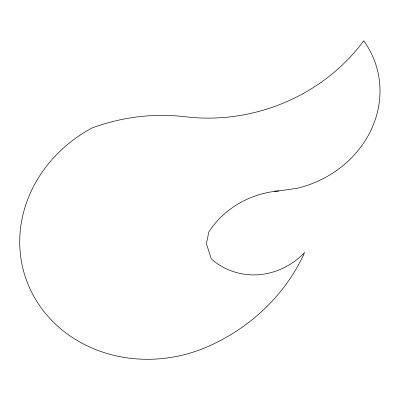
<?xml version="1.0" encoding="UTF-8"?>
<svg xmlns="http://www.w3.org/2000/svg" width="400" height="400" viewBox="0 0 400 400"><rect width="100%" height="100%" fill="white"/><g stroke="black" fill="none" stroke-linecap="round" stroke-linejoin="round"><path stroke-width="0.6" d="M278.58 190.98L297.315 188.24A104.125 93.98 -17.2 0 0 380 92.165L379.995 92.125A104.07 93.93 -17.2 0 0 363.705 40.77A178.955 161.525 -17.2 0 1 185.33 116.76A183.255 165.405 -17.2 0 0 92.025 127.985A136.74 123.42 -17.2 0 0 33.125 295.065A136.74 123.42 -17.2 0 0 209.475 345.87A183.58 165.7 -17.2 0 0 304.6 252.545C290.985 266.75 272.2 275.21 252.435 274.93C237.37 274.47 222.51 269.06 211.29 258.875L206.385 243.66L208.87 231.88A85.76 77.405 -17.2 0 1 278.58 190.98L274.515 191.11"/></g></svg>
